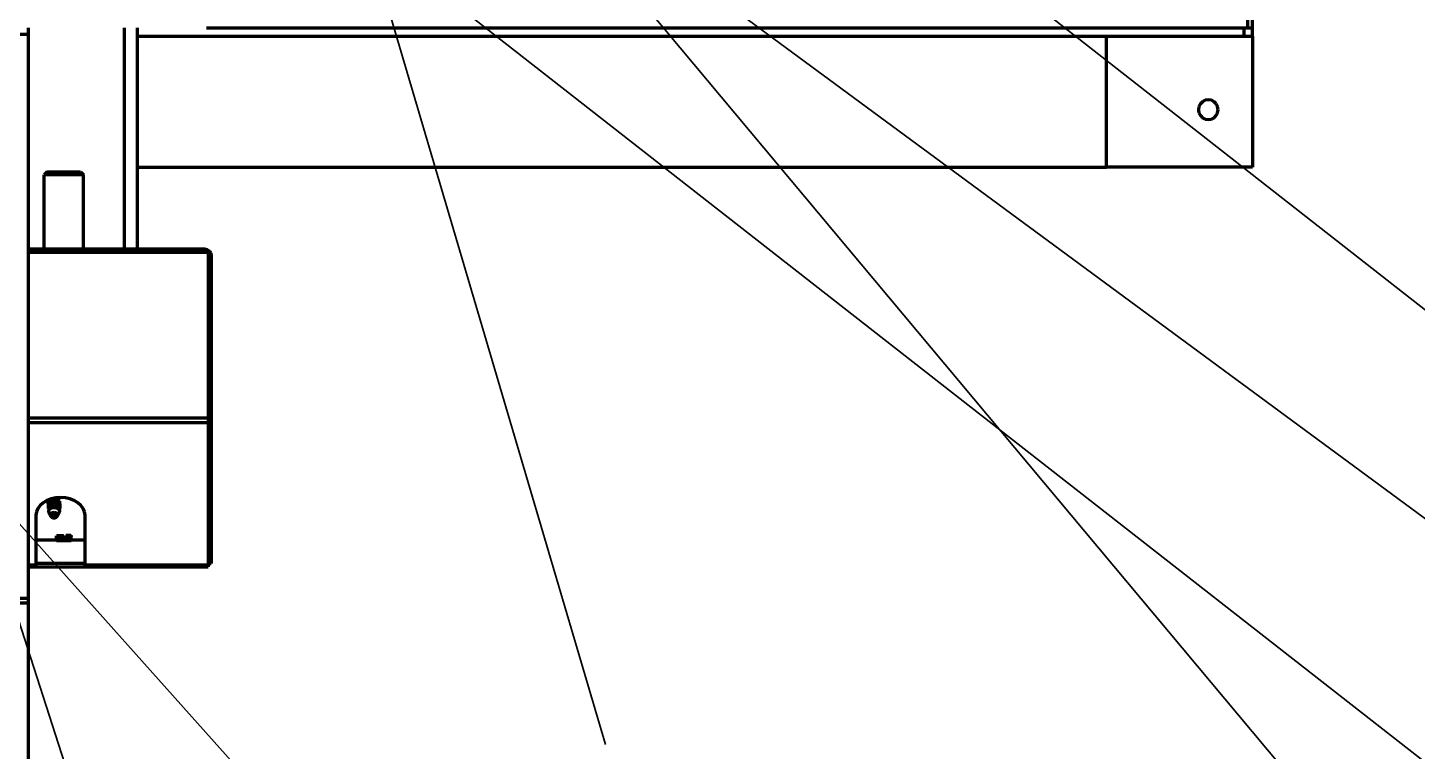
# Model space of a CAD drawing. Header units: millimetres. Extents: x 0 to 594, y 0 to 420.
# Drawn here: x 77.13 to 94.09, y 267.57 to 276.4 of the extents above; entities that cross this region are included whole.
import ezdxf

# ---------------------------------------------------------------- set-up
doc = ezdxf.new("R2010")
doc.units = ezdxf.units.MM

msp = doc.modelspace()

# ---------------------------------------------------------------- linework, layer by layer
at = {"color": 7, "lineweight": 35}
for p, q in [((95.725, 249.446), (44.78, 306.38)), ((122.173, 251.021), (62.04, 298.148)), ((83.586, 248.813), (68.107, 296.777)), ((94.065, 265.433), (79.05, 283.38)), ((84.18, 267.649), (79.545, 283.38)), ((104.575, 262.749), (79.3, 281.38)), ((109.774, 255.243), (77.95, 280.13))]:
    msp.add_line(p, q, dxfattribs=at)
at = {"color": 1, "lineweight": 70}
for p, q in [((92.079, 276.4), (92.079, 281.4)), ((92.023, 276.4), (92.023, 276.5)), ((77.14, 276.32), (76.34, 276.32)), ((77.14, 276.398), (77.14, 276.4)), ((77.14, 276.4), (77.14, 276.4)), ((77.14, 276.396), (77.14, 276.398)), ((77.14, 276.393), (77.14, 276.396)), ((77.14, 276.388), (77.14, 276.393)), ((77.14, 276.383), (77.14, 276.388)), ((77.14, 276.377), (77.14, 276.383)), ((77.14, 276.37), (77.14, 276.377)), ((77.14, 276.363), (77.14, 276.37)), ((77.14, 276.355), (77.14, 276.363)), ((77.14, 276.347), (77.14, 276.355)), ((77.14, 276.338), (77.14, 276.347)), ((77.14, 276.329), (77.14, 276.338)), ((77.14, 276.32), (77.14, 276.329)), ((77.14, 269.433), (77.14, 276.32)), ((78.31, 273.7), (78.31, 276.4)), ((78.47, 273.7), (78.47, 276.4)), ((78.47, 276.3), (91.977, 276.3)), ((79.31, 276.4), (92.023, 276.4)), ((90.297, 274.7), (90.297, 276.3)), ((91.977, 276.3), (91.977, 276.4)), ((91.977, 276.3), (92.08, 276.3)), ((92.023, 276.4), (92.079, 276.4)), ((92.08, 276.4), (92.079, 276.4)), ((92.08, 276.398), (92.08, 276.4)), ((92.08, 276.4), (92.08, 276.4)), ((92.08, 276.395), (92.08, 276.398)), ((92.08, 276.392), (92.08, 276.395)), ((92.08, 276.387), (92.08, 276.392)), ((92.08, 276.381), (92.08, 276.387)), ((92.08, 276.374), (92.08, 276.381)), ((92.08, 276.366), (92.08, 276.374)), ((92.08, 276.357), (92.08, 276.366)), ((92.08, 276.347), (92.08, 276.357)), ((92.08, 276.337), (92.08, 276.347)), ((92.08, 276.325), (92.08, 276.337)), ((92.08, 276.313), (92.08, 276.325)), ((92.08, 276.3), (92.08, 276.313)), ((92.08, 276.3), (92.08, 274.7)), ((91.426, 275.438), (91.42, 275.4)), ((91.443, 275.471), (91.426, 275.438)), ((91.469, 275.498), (91.443, 275.471)), ((91.503, 275.515), (91.469, 275.498)), ((91.54, 275.52), (91.503, 275.515)), ((91.577, 275.515), (91.54, 275.52)), ((91.611, 275.498), (91.577, 275.515)), ((91.637, 275.471), (91.611, 275.498)), ((91.654, 275.438), (91.637, 275.471)), ((91.66, 275.4), (91.654, 275.438)), ((91.42, 275.4), (91.426, 275.363)), ((91.426, 275.363), (91.443, 275.33)), ((91.443, 275.33), (91.469, 275.303)), ((91.469, 275.303), (91.503, 275.286)), ((91.503, 275.286), (91.54, 275.28)), ((91.54, 275.28), (91.577, 275.286)), ((91.577, 275.286), (91.611, 275.303)), ((91.611, 275.303), (91.637, 275.33)), ((91.637, 275.33), (91.654, 275.363)), ((91.654, 275.363), (91.66, 275.4)), ((77.367, 274.64), (77.33, 274.604)), ((77.332, 274.604), (77.33, 274.604)), ((77.33, 273.7), (77.33, 274.604)), ((77.336, 274.604), (77.332, 274.604)), ((77.343, 274.604), (77.336, 274.604)), ((77.354, 274.604), (77.343, 274.604)), ((77.367, 274.604), (77.354, 274.604)), ((77.367, 274.64), (77.368, 274.64)), ((77.382, 274.604), (77.367, 274.604)), ((77.368, 274.64), (77.372, 274.64)), ((77.372, 274.64), (77.378, 274.64)), ((77.378, 274.64), (77.387, 274.64)), ((77.4, 274.604), (77.382, 274.604)), ((77.387, 274.64), (77.398, 274.64)), ((77.398, 274.64), (77.411, 274.64)), ((77.42, 274.604), (77.4, 274.604)), ((77.411, 274.64), (77.426, 274.64)), ((77.442, 274.604), (77.42, 274.604)), ((77.426, 274.64), (77.443, 274.64)), ((77.466, 274.604), (77.442, 274.604)), ((77.443, 274.64), (77.462, 274.64)), ((77.462, 274.64), (77.482, 274.64)), ((77.491, 274.604), (77.466, 274.604)), ((77.482, 274.64), (77.503, 274.64)), ((77.517, 274.604), (77.491, 274.604)), ((77.503, 274.64), (77.525, 274.64)), ((77.543, 274.604), (77.517, 274.604)), ((77.525, 274.64), (77.547, 274.64)), ((77.57, 274.604), (77.543, 274.604)), ((77.547, 274.64), (77.57, 274.64)), ((77.57, 274.64), (77.593, 274.64)), ((77.597, 274.604), (77.57, 274.604)), ((77.593, 274.64), (77.615, 274.64)), ((77.623, 274.604), (77.597, 274.604)), ((77.615, 274.64), (77.637, 274.64)), ((77.649, 274.604), (77.623, 274.604)), ((77.637, 274.64), (77.658, 274.64)), ((77.674, 274.604), (77.649, 274.604)), ((77.658, 274.64), (77.678, 274.64)), ((77.698, 274.604), (77.674, 274.604)), ((77.678, 274.64), (77.697, 274.64)), ((77.697, 274.64), (77.714, 274.64)), ((77.72, 274.604), (77.698, 274.604)), ((77.714, 274.64), (77.729, 274.64)), ((77.74, 274.604), (77.72, 274.604)), ((77.729, 274.64), (77.742, 274.64)), ((77.758, 274.604), (77.74, 274.604)), ((77.742, 274.64), (77.753, 274.64)), ((77.753, 274.64), (77.762, 274.64)), ((77.773, 274.604), (77.758, 274.604)), ((77.762, 274.64), (77.768, 274.64)), ((77.768, 274.64), (77.772, 274.64)), ((77.772, 274.64), (77.773, 274.64)), ((77.773, 274.64), (77.81, 274.604)), ((77.786, 274.604), (77.773, 274.604)), ((77.797, 274.604), (77.786, 274.604)), ((77.804, 274.604), (77.797, 274.604)), ((77.808, 274.604), (77.804, 274.604)), ((77.81, 274.604), (77.808, 274.604)), ((77.81, 273.7), (77.81, 274.604)), ((78.47, 274.7), (90.297, 274.7)), ((92.08, 274.7), (90.297, 274.7)), ((77.14, 273.7), (79.29, 273.7)), ((77.14, 273.66), (79.33, 273.66)), ((79.29, 273.7), (79.321, 273.694)), ((79.321, 273.694), (79.347, 273.677)), ((79.33, 273.66), (79.33, 271.637)), ((79.347, 273.677), (79.364, 273.651)), ((79.364, 273.651), (79.37, 273.62)), ((79.37, 273.62), (79.37, 271.62)), ((77.14, 271.637), (79.33, 271.637)), ((77.14, 271.581), (79.33, 271.581)), ((79.33, 271.637), (79.33, 271.632)), ((79.33, 271.632), (79.33, 271.628)), ((79.33, 271.628), (79.33, 271.624)), ((79.33, 271.624), (79.33, 271.619)), ((79.33, 271.62), (79.37, 271.62)), ((79.33, 271.619), (79.33, 271.615)), ((79.33, 271.615), (79.33, 271.611)), ((79.33, 271.611), (79.33, 271.607)), ((79.33, 271.607), (79.33, 271.603)), ((79.33, 271.603), (79.33, 271.599)), ((79.33, 271.599), (79.33, 271.595)), ((79.33, 271.595), (79.33, 271.591)), ((79.33, 271.591), (79.33, 271.588)), ((79.33, 271.588), (79.33, 271.584)), ((79.33, 271.584), (79.33, 271.581)), ((79.33, 271.581), (79.33, 269.845)), ((79.37, 271.62), (79.37, 269.86)), ((77.253, 270.531), (77.236, 270.491)), ((77.281, 270.569), (77.253, 270.531)), ((77.318, 270.601), (77.281, 270.569)), ((77.363, 270.628), (77.318, 270.601)), ((77.415, 270.648), (77.363, 270.628)), ((77.415, 270.638), (77.38, 270.62)), ((77.38, 270.588), (77.38, 270.62)), ((77.38, 270.588), (77.415, 270.598)), ((77.38, 270.588), (77.38, 270.569)), ((77.38, 270.569), (77.38, 270.555)), ((77.38, 270.555), (77.38, 270.531)), ((77.389, 270.525), (77.38, 270.531)), ((77.385, 270.567), (77.382, 270.554)), ((77.382, 270.554), (77.384, 270.542)), ((77.384, 270.542), (77.391, 270.53)), ((77.391, 270.578), (77.385, 270.567)), ((77.389, 270.525), (77.385, 270.505)), ((77.39, 270.523), (77.385, 270.505)), ((77.385, 270.497), (77.39, 270.515)), ((77.398, 270.542), (77.389, 270.525)), ((77.405, 270.537), (77.39, 270.523)), ((77.39, 270.515), (77.404, 270.53)), ((77.402, 270.588), (77.391, 270.578)), ((77.41, 270.554), (77.398, 270.542)), ((77.406, 270.55), (77.4, 270.534)), ((77.416, 270.595), (77.402, 270.588)), ((77.404, 270.53), (77.425, 270.54)), ((77.425, 270.547), (77.405, 270.537)), ((77.422, 270.562), (77.406, 270.55)), ((77.422, 270.562), (77.41, 270.554)), ((77.471, 270.66), (77.415, 270.648)), ((77.45, 270.648), (77.415, 270.638)), ((77.415, 270.598), (77.45, 270.616)), ((77.433, 270.6), (77.416, 270.595)), ((77.45, 270.568), (77.422, 270.562)), ((77.45, 270.55), (77.425, 270.547)), ((77.425, 270.54), (77.45, 270.543)), ((77.45, 270.602), (77.433, 270.6)), ((77.45, 270.616), (77.45, 270.648)), ((77.485, 270.638), (77.45, 270.648)), ((77.45, 270.616), (77.485, 270.598)), ((77.467, 270.6), (77.45, 270.602)), ((77.478, 270.562), (77.45, 270.568)), ((77.475, 270.547), (77.45, 270.55)), ((77.45, 270.543), (77.475, 270.54)), ((77.484, 270.595), (77.467, 270.6)), ((77.53, 270.664), (77.471, 270.66)), ((77.495, 270.537), (77.475, 270.547)), ((77.475, 270.54), (77.496, 270.53)), ((77.494, 270.55), (77.478, 270.562)), ((77.478, 270.562), (77.49, 270.554)), ((77.498, 270.588), (77.484, 270.595)), ((77.52, 270.62), (77.485, 270.638)), ((77.485, 270.598), (77.52, 270.588)), ((77.49, 270.554), (77.502, 270.542)), ((77.5, 270.534), (77.494, 270.55)), ((77.51, 270.523), (77.495, 270.537)), ((77.496, 270.53), (77.51, 270.515)), ((77.509, 270.578), (77.498, 270.588)), ((77.502, 270.542), (77.511, 270.525)), ((77.515, 270.567), (77.509, 270.578)), ((77.509, 270.53), (77.516, 270.542)), ((77.515, 270.505), (77.51, 270.523)), ((77.51, 270.515), (77.515, 270.497)), ((77.52, 270.531), (77.511, 270.525)), ((77.511, 270.525), (77.515, 270.505)), ((77.518, 270.554), (77.515, 270.567)), ((77.516, 270.542), (77.518, 270.554)), ((77.52, 270.588), (77.52, 270.62)), ((77.52, 270.588), (77.52, 270.569)), ((77.52, 270.569), (77.52, 270.555)), ((77.52, 270.555), (77.52, 270.531)), ((77.589, 270.66), (77.53, 270.664)), ((77.645, 270.648), (77.589, 270.66)), ((77.697, 270.628), (77.645, 270.648)), ((77.742, 270.601), (77.697, 270.628)), ((77.779, 270.569), (77.742, 270.601)), ((77.807, 270.531), (77.779, 270.569)), ((77.824, 270.491), (77.807, 270.531)), ((77.236, 270.491), (77.23, 270.449)), ((77.23, 270.449), (77.23, 269.845)), ((77.385, 270.505), (77.385, 270.504)), ((77.385, 270.504), (77.385, 270.501)), ((77.385, 270.504), (77.385, 270.497)), ((77.388, 270.484), (77.385, 270.497)), ((77.395, 270.472), (77.388, 270.484)), ((77.406, 270.441), (77.388, 270.484)), ((77.407, 270.463), (77.395, 270.472)), ((77.413, 270.47), (77.405, 270.456)), ((77.405, 270.456), (77.406, 270.441)), ((77.406, 270.441), (77.412, 270.432)), ((77.412, 270.459), (77.409, 270.448)), ((77.409, 270.448), (77.412, 270.437)), ((77.421, 270.468), (77.412, 270.459)), ((77.412, 270.437), (77.421, 270.427)), ((77.412, 270.432), (77.422, 270.424)), ((77.429, 270.479), (77.413, 270.47)), ((77.434, 270.475), (77.421, 270.468)), ((77.421, 270.427), (77.434, 270.421)), ((77.422, 270.424), (77.436, 270.419)), ((77.45, 270.483), (77.429, 270.479)), ((77.436, 270.458), (77.43, 270.448)), ((77.432, 270.445), (77.43, 270.449)), ((77.43, 270.448), (77.436, 270.438)), ((77.44, 270.439), (77.432, 270.445)), ((77.44, 270.438), (77.432, 270.445)), ((77.45, 270.477), (77.434, 270.475)), ((77.434, 270.421), (77.45, 270.419)), ((77.45, 270.462), (77.436, 270.458)), ((77.436, 270.438), (77.45, 270.434)), ((77.436, 270.419), (77.45, 270.418)), ((77.45, 270.437), (77.44, 270.439)), ((77.45, 270.436), (77.44, 270.438)), ((77.471, 270.479), (77.45, 270.483)), ((77.466, 270.475), (77.45, 270.477)), ((77.464, 270.458), (77.45, 270.462)), ((77.46, 270.439), (77.45, 270.437)), ((77.45, 270.434), (77.464, 270.438)), ((77.46, 270.438), (77.45, 270.436)), ((77.45, 270.419), (77.466, 270.421)), ((77.45, 270.418), (77.464, 270.419)), ((77.468, 270.445), (77.46, 270.439)), ((77.468, 270.445), (77.46, 270.438)), ((77.47, 270.448), (77.464, 270.458)), ((77.464, 270.438), (77.47, 270.448)), ((77.464, 270.419), (77.478, 270.424)), ((77.479, 270.468), (77.466, 270.475)), ((77.466, 270.421), (77.479, 270.427)), ((77.47, 270.449), (77.468, 270.445)), ((77.487, 270.47), (77.471, 270.479)), ((77.478, 270.424), (77.488, 270.432)), ((77.488, 270.459), (77.479, 270.468)), ((77.479, 270.427), (77.488, 270.437)), ((77.495, 270.456), (77.487, 270.47)), ((77.491, 270.448), (77.488, 270.459)), ((77.488, 270.437), (77.491, 270.448)), ((77.488, 270.432), (77.494, 270.441)), ((77.505, 270.472), (77.493, 270.463)), ((77.494, 270.441), (77.512, 270.484)), ((77.494, 270.441), (77.495, 270.456)), ((77.512, 270.484), (77.505, 270.472)), ((77.515, 270.497), (77.512, 270.484)), ((77.515, 270.504), (77.515, 270.505)), ((77.515, 270.501), (77.515, 270.504)), ((77.515, 270.504), (77.515, 270.497)), ((77.83, 270.449), (77.824, 270.491)), ((77.83, 269.845), (77.83, 270.449)), ((77.48, 270.196), (77.483, 270.197)), ((77.48, 270.196), (77.48, 270.193)), ((77.48, 270.186), (77.48, 270.196)), ((77.48, 270.195), (77.48, 270.196)), ((77.48, 270.194), (77.48, 270.195)), ((77.48, 270.193), (77.48, 270.194)), ((77.48, 270.194), (77.48, 270.194)), ((77.48, 270.193), (77.48, 270.19)), ((77.48, 270.192), (77.48, 270.193)), ((77.48, 270.191), (77.48, 270.192)), ((77.48, 270.19), (77.48, 270.191)), ((77.48, 270.191), (77.48, 270.191)), ((77.48, 270.19), (77.48, 270.188)), ((77.48, 270.189), (77.48, 270.19)), ((77.48, 270.188), (77.48, 270.189)), ((77.48, 270.188), (77.48, 270.185)), ((77.48, 270.187), (77.48, 270.188)), ((77.48, 270.188), (77.48, 270.188)), ((77.48, 270.186), (77.48, 270.187)), ((77.48, 270.183), (77.48, 270.186)), ((77.483, 270.186), (77.48, 270.186)), ((77.48, 270.186), (77.48, 270.186)), ((77.48, 270.185), (77.48, 270.183)), ((77.48, 270.183), (77.48, 270.18)), ((77.48, 270.18), (77.48, 270.183)), ((77.48, 270.18), (77.48, 270.178)), ((77.48, 270.177), (77.48, 270.18)), ((77.48, 270.178), (77.48, 270.175)), ((77.48, 270.174), (77.48, 270.177)), ((77.48, 270.175), (77.48, 270.173)), ((77.48, 270.172), (77.48, 270.174)), ((77.48, 270.173), (77.48, 270.171)), ((77.48, 270.169), (77.48, 270.172)), ((77.567, 270.197), (77.483, 270.197)), ((77.483, 270.197), (77.483, 270.186)), ((77.483, 270.186), (77.567, 270.186)), ((77.503, 270.186), (77.503, 270.184)), ((77.503, 270.184), (77.503, 270.183)), ((77.503, 270.183), (77.503, 270.182)), ((77.503, 270.182), (77.503, 270.181)), ((77.503, 270.181), (77.503, 270.18)), ((77.503, 270.18), (77.503, 270.179)), ((77.503, 270.179), (77.503, 270.178)), ((77.503, 270.178), (77.503, 270.177)), ((77.503, 270.177), (77.503, 270.176)), ((77.503, 270.176), (77.503, 270.174)), ((77.503, 270.174), (77.503, 270.173)), ((77.503, 270.173), (77.503, 270.172)), ((77.503, 270.172), (77.503, 270.171)), ((77.567, 270.197), (77.57, 270.196)), ((77.567, 270.186), (77.567, 270.197)), ((77.57, 270.186), (77.567, 270.186)), ((77.57, 270.196), (77.57, 270.186)), ((77.57, 270.183), (77.57, 270.186)), ((77.57, 270.181), (77.57, 270.183)), ((77.57, 270.179), (77.57, 270.181)), ((77.57, 270.177), (77.57, 270.179)), ((77.57, 270.175), (77.57, 270.177)), ((77.57, 270.173), (77.57, 270.175)), ((77.57, 270.171), (77.57, 270.173)), ((77.593, 270.202), (77.595, 270.203)), ((77.593, 270.191), (77.593, 270.202)), ((77.593, 270.201), (77.593, 270.202)), ((77.593, 270.2), (77.593, 270.201)), ((77.593, 270.199), (77.593, 270.2)), ((77.593, 270.198), (77.593, 270.199)), ((77.593, 270.199), (77.593, 270.199)), ((77.593, 270.197), (77.593, 270.198)), ((77.593, 270.196), (77.593, 270.197)), ((77.593, 270.195), (77.593, 270.196)), ((77.593, 270.196), (77.593, 270.196)), ((77.593, 270.194), (77.593, 270.195)), ((77.593, 270.193), (77.593, 270.194)), ((77.593, 270.194), (77.593, 270.194)), ((77.593, 270.192), (77.593, 270.193)), ((77.595, 270.192), (77.593, 270.191)), ((77.593, 270.191), (77.593, 270.192)), ((77.593, 270.19), (77.593, 270.191)), ((77.593, 270.189), (77.593, 270.19)), ((77.593, 270.188), (77.593, 270.189)), ((77.593, 270.187), (77.593, 270.188)), ((77.593, 270.186), (77.593, 270.187)), ((77.593, 270.185), (77.593, 270.186)), ((77.593, 270.184), (77.593, 270.185)), ((77.593, 270.183), (77.593, 270.184)), ((77.593, 270.181), (77.593, 270.183)), ((77.593, 270.18), (77.593, 270.181)), ((77.593, 270.179), (77.593, 270.18)), ((77.593, 270.178), (77.593, 270.179)), ((77.593, 270.177), (77.593, 270.178)), ((77.593, 270.176), (77.593, 270.177)), ((77.593, 270.176), (77.595, 270.176)), ((77.593, 270.173), (77.593, 270.17)), ((77.657, 270.203), (77.595, 270.203)), ((77.595, 270.203), (77.595, 270.192)), ((77.595, 270.192), (77.657, 270.192)), ((77.595, 270.176), (77.635, 270.176)), ((77.638, 270.175), (77.635, 270.176)), ((77.638, 270.174), (77.638, 270.175)), ((77.638, 270.174), (77.638, 270.175)), ((77.638, 270.175), (77.638, 270.175)), ((77.638, 270.173), (77.638, 270.174)), ((77.638, 270.173), (77.638, 270.174)), ((77.638, 270.174), (77.638, 270.174)), ((77.638, 270.171), (77.638, 270.173)), ((77.638, 270.172), (77.638, 270.173)), ((77.638, 270.173), (77.638, 270.173)), ((77.638, 270.173), (77.638, 270.173)), ((77.638, 270.171), (77.638, 270.172)), ((77.638, 270.172), (77.638, 270.172)), ((77.657, 270.203), (77.66, 270.202)), ((77.657, 270.192), (77.657, 270.203)), ((77.66, 270.191), (77.657, 270.192)), ((77.66, 270.202), (77.66, 270.191)), ((77.66, 270.187), (77.66, 270.191)), ((77.66, 270.183), (77.66, 270.187)), ((77.66, 270.179), (77.66, 270.183)), ((77.66, 270.176), (77.66, 270.179)), ((77.66, 270.172), (77.66, 270.176)), ((77.66, 270.169), (77.66, 270.172)), ((77.23, 270.15), (77.48, 270.15)), ((77.48, 270.171), (77.48, 270.169)), ((77.48, 270.169), (77.48, 270.167)), ((77.48, 270.167), (77.48, 270.169)), ((77.48, 270.167), (77.48, 270.165)), ((77.48, 270.164), (77.48, 270.167)), ((77.48, 270.165), (77.48, 270.163)), ((77.48, 270.162), (77.48, 270.164)), ((77.48, 270.16), (77.48, 270.162)), ((77.48, 270.156), (77.48, 270.161)), ((77.48, 270.158), (77.48, 270.16)), ((77.48, 270.156), (77.48, 270.158)), ((77.48, 270.155), (77.48, 270.156)), ((77.48, 270.145), (77.48, 270.156)), ((77.48, 270.153), (77.48, 270.155)), ((77.48, 270.153), (77.483, 270.153)), ((77.48, 270.151), (77.48, 270.151)), ((77.48, 270.151), (77.48, 270.151)), ((77.48, 270.151), (77.48, 270.151)), ((77.48, 270.151), (77.48, 270.151)), ((77.48, 270.151), (77.48, 270.151)), ((77.48, 270.151), (77.48, 270.151)), ((77.48, 270.151), (77.48, 270.151)), ((77.48, 270.151), (77.48, 270.151)), ((77.48, 270.151), (77.48, 270.151)), ((77.48, 270.151), (77.48, 270.151)), ((77.48, 270.151), (77.48, 270.151)), ((77.48, 270.151), (77.48, 270.151)), ((77.48, 270.151), (77.48, 270.151)), ((77.48, 270.151), (77.48, 270.151)), ((77.48, 270.151), (77.48, 270.151)), ((77.483, 270.146), (77.48, 270.145)), ((77.48, 270.144), (77.48, 270.145)), ((77.48, 270.145), (77.48, 270.145)), ((77.48, 270.145), (77.48, 270.145)), ((77.48, 270.143), (77.48, 270.144)), ((77.48, 270.144), (77.48, 270.144)), ((77.48, 270.144), (77.48, 270.144)), ((77.48, 270.142), (77.48, 270.143)), ((77.48, 270.143), (77.48, 270.143)), ((77.48, 270.143), (77.48, 270.143)), ((77.485, 270.141), (77.48, 270.142)), ((77.48, 270.141), (77.48, 270.142)), ((77.48, 270.142), (77.48, 270.142)), ((77.48, 270.142), (77.48, 270.142)), ((77.48, 270.142), (77.48, 270.142)), ((77.48, 270.141), (77.483, 270.141)), ((77.48, 270.141), (77.48, 270.141)), ((77.483, 270.153), (77.522, 270.153)), ((77.489, 270.146), (77.483, 270.146)), ((77.483, 270.141), (77.489, 270.141)), ((77.485, 270.141), (77.53, 270.14)), ((77.489, 270.153), (77.489, 270.146)), ((77.489, 270.146), (77.542, 270.146)), ((77.489, 270.141), (77.556, 270.141)), ((77.503, 270.171), (77.503, 270.17)), ((77.505, 270.171), (77.503, 270.17)), ((77.503, 270.169), (77.503, 270.17)), ((77.503, 270.17), (77.503, 270.17)), ((77.503, 270.17), (77.503, 270.17)), ((77.503, 270.17), (77.503, 270.17)), ((77.503, 270.17), (77.503, 270.17)), ((77.503, 270.168), (77.503, 270.169)), ((77.503, 270.169), (77.503, 270.169)), ((77.503, 270.169), (77.503, 270.169)), ((77.503, 270.169), (77.503, 270.169)), ((77.503, 270.167), (77.503, 270.168)), ((77.503, 270.168), (77.503, 270.168)), ((77.503, 270.168), (77.503, 270.168)), ((77.503, 270.168), (77.503, 270.168)), ((77.503, 270.167), (77.503, 270.167)), ((77.503, 270.167), (77.503, 270.167)), ((77.503, 270.167), (77.503, 270.166)), ((77.503, 270.167), (77.503, 270.167)), ((77.503, 270.167), (77.505, 270.167)), ((77.503, 270.166), (77.503, 270.166)), ((77.503, 270.166), (77.503, 270.166)), ((77.503, 270.166), (77.503, 270.165)), ((77.503, 270.165), (77.503, 270.165)), ((77.503, 270.165), (77.503, 270.165)), ((77.503, 270.165), (77.503, 270.164)), ((77.503, 270.164), (77.503, 270.164)), ((77.503, 270.164), (77.503, 270.164)), ((77.503, 270.164), (77.503, 270.163)), ((77.503, 270.163), (77.503, 270.163)), ((77.503, 270.163), (77.503, 270.163)), ((77.505, 270.171), (77.545, 270.171)), ((77.505, 270.171), (77.505, 270.167)), ((77.505, 270.167), (77.522, 270.167)), ((77.522, 270.167), (77.522, 270.171)), ((77.525, 270.166), (77.522, 270.167)), ((77.522, 270.153), (77.525, 270.153)), ((77.525, 270.171), (77.525, 270.166)), ((77.525, 270.165), (77.525, 270.166)), ((77.525, 270.164), (77.525, 270.165)), ((77.525, 270.163), (77.525, 270.164)), ((77.525, 270.162), (77.525, 270.163)), ((77.525, 270.161), (77.525, 270.162)), ((77.525, 270.16), (77.525, 270.161)), ((77.525, 270.159), (77.525, 270.16)), ((77.525, 270.158), (77.525, 270.159)), ((77.525, 270.157), (77.525, 270.158)), ((77.525, 270.156), (77.525, 270.157)), ((77.525, 270.155), (77.525, 270.156)), ((77.542, 270.156), (77.525, 270.156)), ((77.525, 270.154), (77.525, 270.155)), ((77.525, 270.155), (77.525, 270.155)), ((77.525, 270.153), (77.525, 270.154)), ((77.53, 270.14), (77.559, 270.141)), ((77.53, 270.14), (77.607, 270.14)), ((77.542, 270.156), (77.548, 270.156)), ((77.542, 270.146), (77.542, 270.156)), ((77.548, 270.146), (77.542, 270.146)), ((77.548, 270.17), (77.545, 270.171)), ((77.548, 270.169), (77.548, 270.17)), ((77.548, 270.167), (77.548, 270.169)), ((77.548, 270.165), (77.548, 270.167)), ((77.548, 270.163), (77.548, 270.165)), ((77.548, 270.161), (77.548, 270.163)), ((77.548, 270.16), (77.548, 270.161)), ((77.548, 270.158), (77.548, 270.16)), ((77.548, 270.157), (77.548, 270.158)), ((77.548, 270.155), (77.548, 270.157)), ((77.548, 270.154), (77.548, 270.155)), ((77.548, 270.152), (77.548, 270.154)), ((77.548, 270.151), (77.548, 270.152)), ((77.548, 270.15), (77.548, 270.151)), ((77.548, 270.149), (77.548, 270.15)), ((77.548, 270.149), (77.55, 270.149)), ((77.548, 270.149), (77.548, 270.146)), ((77.548, 270.145), (77.548, 270.146)), ((77.548, 270.146), (77.548, 270.146)), ((77.548, 270.146), (77.548, 270.146)), ((77.548, 270.146), (77.548, 270.146)), ((77.548, 270.146), (77.548, 270.146)), ((77.548, 270.146), (77.548, 270.146)), ((77.548, 270.146), (77.548, 270.146)), ((77.548, 270.145), (77.548, 270.145)), ((77.548, 270.145), (77.548, 270.145)), ((77.548, 270.145), (77.548, 270.145)), ((77.548, 270.145), (77.548, 270.145)), ((77.548, 270.145), (77.548, 270.145)), ((77.548, 270.145), (77.548, 270.145)), ((77.548, 270.145), (77.548, 270.145)), ((77.548, 270.145), (77.593, 270.145)), ((77.55, 270.149), (77.627, 270.149)), ((77.561, 270.141), (77.556, 270.141)), ((77.559, 270.141), (77.561, 270.141)), ((77.559, 270.141), (77.559, 270.141)), ((77.581, 270.142), (77.561, 270.141)), ((77.57, 270.169), (77.57, 270.171)), ((77.573, 270.169), (77.57, 270.17)), ((77.57, 270.167), (77.57, 270.169)), ((77.57, 270.166), (77.57, 270.167)), ((77.57, 270.164), (77.57, 270.166)), ((77.57, 270.162), (77.57, 270.164)), ((77.57, 270.161), (77.57, 270.162)), ((77.57, 270.159), (77.57, 270.161)), ((77.57, 270.159), (77.573, 270.159)), ((77.635, 270.169), (77.573, 270.169)), ((77.573, 270.169), (77.573, 270.159)), ((77.573, 270.159), (77.635, 270.159)), ((77.584, 270.141), (77.581, 270.141)), ((77.581, 270.141), (77.584, 270.141)), ((77.59, 270.141), (77.584, 270.141)), ((77.584, 270.141), (77.607, 270.14)), ((77.584, 270.141), (77.584, 270.141)), ((77.59, 270.141), (77.651, 270.141)), ((77.593, 270.146), (77.593, 270.149)), ((77.593, 270.145), (77.593, 270.146)), ((77.593, 270.146), (77.593, 270.146)), ((77.593, 270.146), (77.593, 270.146)), ((77.593, 270.146), (77.593, 270.146)), ((77.593, 270.146), (77.593, 270.146)), ((77.593, 270.146), (77.593, 270.146)), ((77.593, 270.146), (77.593, 270.146)), ((77.598, 270.146), (77.593, 270.146)), ((77.593, 270.145), (77.593, 270.145)), ((77.593, 270.145), (77.593, 270.145)), ((77.593, 270.145), (77.593, 270.145)), ((77.593, 270.145), (77.593, 270.145)), ((77.593, 270.145), (77.593, 270.145)), ((77.593, 270.145), (77.593, 270.145)), ((77.593, 270.145), (77.593, 270.145)), ((77.598, 270.149), (77.598, 270.146)), ((77.598, 270.146), (77.627, 270.146)), ((77.607, 270.14), (77.657, 270.141)), ((77.627, 270.148), (77.627, 270.149)), ((77.627, 270.149), (77.627, 270.149)), ((77.627, 270.146), (77.627, 270.149)), ((77.627, 270.147), (77.627, 270.148)), ((77.627, 270.148), (77.627, 270.148)), ((77.627, 270.148), (77.627, 270.148)), ((77.627, 270.148), (77.627, 270.148)), ((77.627, 270.148), (77.627, 270.148)), ((77.627, 270.146), (77.627, 270.147)), ((77.627, 270.147), (77.627, 270.147)), ((77.627, 270.147), (77.627, 270.147)), ((77.627, 270.147), (77.627, 270.147)), ((77.627, 270.147), (77.627, 270.147)), ((77.627, 270.147), (77.627, 270.147)), ((77.627, 270.146), (77.627, 270.146)), ((77.638, 270.17), (77.635, 270.169)), ((77.635, 270.159), (77.635, 270.169)), ((77.635, 270.159), (77.638, 270.159)), ((77.635, 270.149), (77.657, 270.149)), ((77.635, 270.148), (77.635, 270.149)), ((77.635, 270.149), (77.635, 270.149)), ((77.635, 270.146), (77.635, 270.149)), ((77.635, 270.147), (77.635, 270.148)), ((77.635, 270.148), (77.635, 270.148)), ((77.635, 270.148), (77.635, 270.148)), ((77.635, 270.148), (77.635, 270.148)), ((77.635, 270.148), (77.635, 270.148)), ((77.635, 270.146), (77.635, 270.147)), ((77.635, 270.147), (77.635, 270.147)), ((77.635, 270.147), (77.635, 270.147)), ((77.635, 270.147), (77.635, 270.147)), ((77.635, 270.147), (77.635, 270.147)), ((77.635, 270.147), (77.635, 270.147)), ((77.635, 270.146), (77.635, 270.146)), ((77.635, 270.146), (77.651, 270.146)), ((77.638, 270.17), (77.638, 270.171)), ((77.638, 270.17), (77.638, 270.171)), ((77.638, 270.171), (77.638, 270.171)), ((77.638, 270.171), (77.638, 270.171)), ((77.638, 270.169), (77.638, 270.17)), ((77.638, 270.17), (77.638, 270.17)), ((77.638, 270.17), (77.638, 270.17)), ((77.638, 270.168), (77.638, 270.169)), ((77.638, 270.167), (77.638, 270.168)), ((77.638, 270.166), (77.638, 270.167)), ((77.638, 270.164), (77.638, 270.166)), ((77.638, 270.163), (77.638, 270.164)), ((77.638, 270.162), (77.638, 270.163)), ((77.638, 270.161), (77.638, 270.162)), ((77.638, 270.16), (77.638, 270.161)), ((77.638, 270.159), (77.638, 270.16)), ((77.651, 270.146), (77.651, 270.149)), ((77.657, 270.146), (77.651, 270.146)), ((77.651, 270.141), (77.657, 270.141)), ((77.657, 270.149), (77.66, 270.149)), ((77.66, 270.145), (77.657, 270.146)), ((77.66, 270.142), (77.657, 270.141)), ((77.657, 270.141), (77.66, 270.141)), ((77.66, 270.166), (77.66, 270.169)), ((77.66, 270.163), (77.66, 270.166)), ((77.66, 270.16), (77.66, 270.163)), ((77.66, 270.158), (77.66, 270.16)), ((77.66, 270.155), (77.66, 270.158)), ((77.66, 270.153), (77.66, 270.155)), ((77.66, 270.151), (77.66, 270.153)), ((77.66, 270.149), (77.66, 270.151)), ((77.66, 270.15), (77.83, 270.15)), ((77.66, 270.149), (77.66, 270.145)), ((77.66, 270.144), (77.66, 270.145)), ((77.66, 270.145), (77.66, 270.145)), ((77.66, 270.145), (77.66, 270.145)), ((77.66, 270.143), (77.66, 270.144)), ((77.66, 270.144), (77.66, 270.144)), ((77.66, 270.144), (77.66, 270.144)), ((77.66, 270.142), (77.66, 270.143)), ((77.66, 270.143), (77.66, 270.143)), ((77.66, 270.143), (77.66, 270.143)), ((77.66, 270.141), (77.66, 270.142)), ((77.66, 270.142), (77.66, 270.142)), ((77.66, 270.142), (77.66, 270.142)), ((77.66, 270.142), (77.66, 270.142)), ((77.66, 270.141), (77.66, 270.141)), ((77.83, 269.873), (77.83, 270.15)), ((77.14, 269.845), (77.23, 269.845)), ((77.238, 269.86), (77.23, 269.86)), ((77.23, 269.845), (77.23, 269.842)), ((77.23, 269.842), (77.23, 269.839)), ((77.23, 269.839), (77.23, 269.836)), ((77.23, 269.836), (77.23, 269.833)), ((77.23, 269.833), (77.23, 269.831)), ((77.26, 269.86), (77.238, 269.86)), ((77.295, 269.86), (77.26, 269.86)), ((77.343, 269.86), (77.295, 269.86)), ((77.4, 269.86), (77.343, 269.86)), ((77.463, 269.86), (77.4, 269.86)), ((77.53, 269.86), (77.463, 269.86)), ((77.597, 269.86), (77.53, 269.86)), ((77.66, 269.86), (77.597, 269.86)), ((77.717, 269.86), (77.66, 269.86)), ((77.765, 269.86), (77.717, 269.86)), ((77.8, 269.86), (77.765, 269.86)), ((77.822, 269.86), (77.8, 269.86)), ((77.83, 269.86), (77.822, 269.86)), ((77.83, 269.842), (77.83, 269.845)), ((77.83, 269.845), (79.33, 269.845)), ((77.83, 269.839), (77.83, 269.842)), ((77.83, 269.836), (77.83, 269.839)), ((77.83, 269.833), (77.83, 269.836)), ((77.83, 269.831), (77.83, 269.833)), ((79.33, 269.86), (79.37, 269.86)), ((79.33, 269.845), (79.33, 269.842)), ((79.33, 269.842), (79.33, 269.839)), ((79.33, 269.839), (79.33, 269.836)), ((79.33, 269.836), (79.33, 269.833)), ((79.33, 269.833), (79.33, 269.831)), ((77.14, 269.82), (77.23, 269.82)), ((77.23, 269.831), (77.23, 269.829)), ((77.23, 269.829), (77.23, 269.827)), ((77.23, 269.827), (77.23, 269.825)), ((77.23, 269.825), (77.23, 269.824)), ((77.23, 269.824), (77.23, 269.823)), ((77.23, 269.823), (77.23, 269.822)), ((77.23, 269.822), (77.23, 269.821)), ((77.23, 269.821), (77.23, 269.821)), ((77.23, 269.821), (77.23, 269.82)), ((77.23, 269.82), (77.238, 269.82)), ((77.238, 269.82), (77.26, 269.82)), ((77.26, 269.82), (77.295, 269.82)), ((77.295, 269.82), (77.343, 269.82)), ((77.343, 269.82), (77.4, 269.82)), ((77.4, 269.82), (77.463, 269.82)), ((77.463, 269.82), (77.53, 269.82)), ((77.53, 269.82), (77.597, 269.82)), ((77.597, 269.82), (77.66, 269.82)), ((77.66, 269.82), (77.717, 269.82)), ((77.717, 269.82), (77.765, 269.82)), ((77.765, 269.82), (77.8, 269.82)), ((77.8, 269.82), (77.822, 269.82)), ((77.822, 269.82), (77.83, 269.82)), ((77.83, 269.829), (77.83, 269.831)), ((77.83, 269.827), (77.83, 269.829)), ((77.83, 269.825), (77.83, 269.827)), ((77.83, 269.824), (77.83, 269.825)), ((77.83, 269.823), (77.83, 269.824)), ((77.83, 269.822), (77.83, 269.823)), ((77.83, 269.821), (77.83, 269.822)), ((77.83, 269.82), (77.83, 269.821)), ((77.83, 269.821), (77.83, 269.821)), ((77.83, 269.82), (79.33, 269.82)), ((79.33, 269.831), (79.33, 269.829)), ((79.33, 269.829), (79.33, 269.827)), ((79.33, 269.827), (79.33, 269.825)), ((79.33, 269.825), (79.33, 269.824)), ((79.33, 269.824), (79.33, 269.823)), ((79.33, 269.823), (79.33, 269.822)), ((79.33, 269.822), (79.33, 269.821)), ((79.33, 269.821), (79.33, 269.821)), ((79.33, 269.821), (79.33, 269.82)), ((77.14, 269.433), (46.94, 269.433)), ((77.14, 269.377), (46.94, 269.377)), ((77.14, 269.428), (77.14, 269.433)), ((77.14, 269.424), (77.14, 269.428)), ((77.14, 269.42), (77.14, 269.424)), ((77.14, 269.415), (77.14, 269.42)), ((77.14, 269.411), (77.14, 269.415)), ((77.14, 269.407), (77.14, 269.411)), ((77.14, 269.403), (77.14, 269.407)), ((77.14, 269.399), (77.14, 269.403)), ((77.14, 269.395), (77.14, 269.399)), ((77.14, 269.391), (77.14, 269.395)), ((77.14, 269.387), (77.14, 269.391)), ((77.14, 269.384), (77.14, 269.387)), ((77.14, 269.381), (77.14, 269.384)), ((77.14, 269.377), (77.14, 269.381)), ((77.14, 266.807), (77.14, 269.377))]:
    msp.add_line(p, q, dxfattribs=at)

doc.saveas('drawing.dxf')
